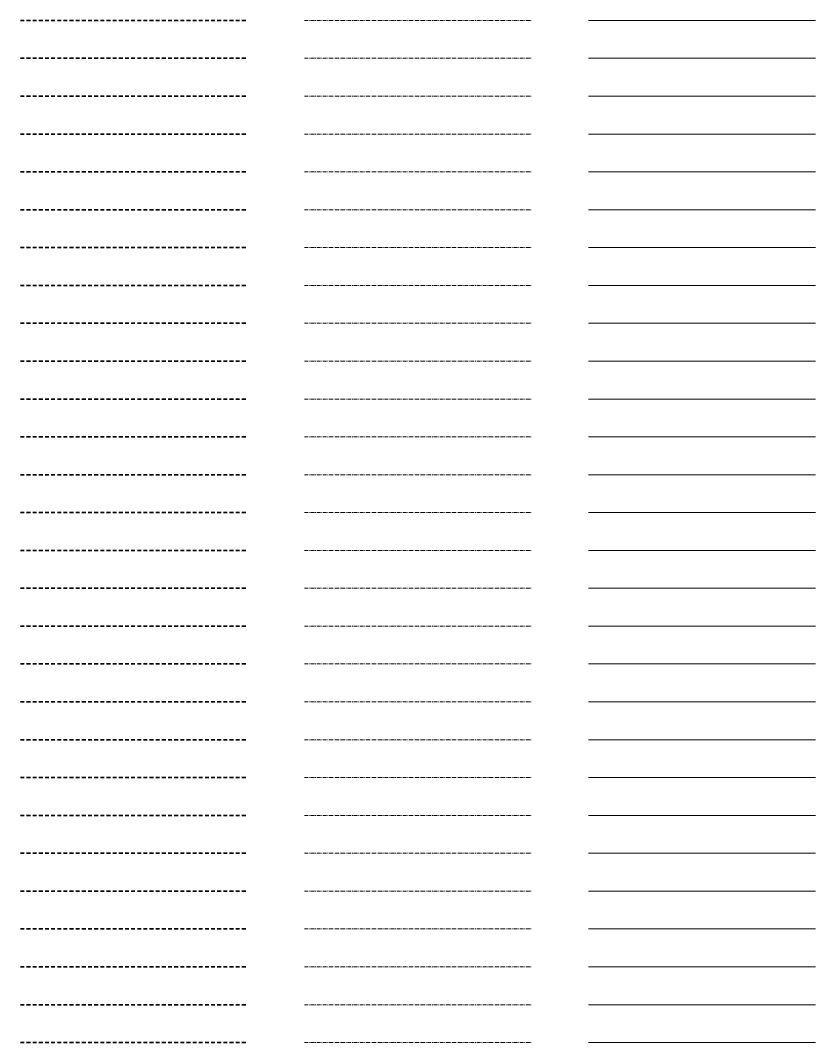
# Model space of a CAD drawing. Header units: metres. Extents: x -170 to 2070, y -13 to 17840.
# Drawn here: x 600 to 1020, y 9460 to 10000 of the extents above; entities that cross this region are included whole.
import ezdxf
from ezdxf.lldxf.tags import DXFTag

# ---------------------------------------------------------------- set-up
doc = ezdxf.new("R2010")
doc.units = ezdxf.units.M
doc.linetypes.add('KL-SO', pattern=[3.25, 2, -1.25])
doc.linetypes.add('KL-VERLATEN-SO', pattern=[3.25, 2, -0.5, 0.25, -0.5])
for name, color, linetype, lineweight in [('B-OI-KL-ET_LSOV_AANSLUITNET_400 V_5x16Cu-RESERVE-G', 14, 'KL-RESERVE-SO', 18), ('B-OI-KL-ET_LSOV_AANSLUITNET_400 V_5x16Cu-VERLATEN-G', 14, 'KL-VERLATEN-SO', 18), ('B-OI-KL-ET_LSOV_AANSLUITNET_400 V_OVERIG-RESERVE-G', 14, 'KL-RESERVE-SO', 18), ('B-OI-KL-ET_LSOV_AANSLUITNET_400 V_OVERIG-VERLATEN-G', 14, 'KL-VERLATEN-SO', 18), ('B-OI-KL-ET_LSOV_DISTRIBUTIE_230 V_2x2.5Cu as2.5-RESERVE-G', 14, 'KL-RESERVE-SO', 18), ('B-OI-KL-ET_LSOV_DISTRIBUTIE_230 V_2x2.5Cu as2.5-VERLATEN-G', 14, 'KL-VERLATEN-SO', 18), ('B-OI-KL-ET_LSOV_DISTRIBUTIE_230 V_3x10Cu as10-RESERVE-G', 14, 'KL-RESERVE-SO', 18), ('B-OI-KL-ET_LSOV_DISTRIBUTIE_230 V_3x10Cu as10-VERLATEN-G', 14, 'KL-VERLATEN-SO', 18), ('B-OI-KL-ET_LSOV_DISTRIBUTIE_230 V_3x2.5Cu as2.5-RESERVE-G', 14, 'KL-RESERVE-SO', 18), ('B-OI-KL-ET_LSOV_DISTRIBUTIE_230 V_3x2.5Cu as2.5-VERLATEN-G', 14, 'KL-VERLATEN-SO', 18), ('B-OI-KL-ET_LSOV_DISTRIBUTIE_230 V_3x6Cu as6-RESERVE-G', 14, 'KL-RESERVE-SO', 18), ('B-OI-KL-ET_LSOV_DISTRIBUTIE_230 V_3x6Cu as6-VERLATEN-G', 14, 'KL-VERLATEN-SO', 18), ('B-OI-KL-ET_LSOV_DISTRIBUTIE_230 V_4x10Cu as10-RESERVE-G', 14, 'KL-RESERVE-SO', 18), ('B-OI-KL-ET_LSOV_DISTRIBUTIE_230 V_4x10Cu as10-VERLATEN-G', 14, 'KL-VERLATEN-SO', 18), ('B-OI-KL-ET_LSOV_DISTRIBUTIE_230 V_4x150Al 4x6Cu as50Cu-RESERVE-G', 14, 'KL-RESERVE-SO', 18), ('B-OI-KL-ET_LSOV_DISTRIBUTIE_230 V_4x150Al 4x6Cu as50Cu-VERLATEN-G', 14, 'KL-VERLATEN-SO', 18), ('B-OI-KL-ET_LSOV_DISTRIBUTIE_230 V_4x150Al as50Cu-RESERVE-G', 14, 'KL-RESERVE-SO', 18), ('B-OI-KL-ET_LSOV_DISTRIBUTIE_230 V_4x150Al as50Cu-VERLATEN-G', 14, 'KL-VERLATEN-SO', 18), ('B-OI-KL-ET_LSOV_DISTRIBUTIE_230 V_4x16Cu as16-RESERVE-G', 14, 'KL-RESERVE-SO', 18), ('B-OI-KL-ET_LSOV_DISTRIBUTIE_230 V_4x16Cu as16-VERLATEN-G', 14, 'KL-VERLATEN-SO', 18), ('B-OI-KL-ET_LSOV_DISTRIBUTIE_230 V_4x2.5Cu as2.5-RESERVE-G', 14, 'KL-RESERVE-SO', 18), ('B-OI-KL-ET_LSOV_DISTRIBUTIE_230 V_4x2.5Cu as2.5-VERLATEN-G', 14, 'KL-VERLATEN-SO', 18), ('B-OI-KL-ET_LSOV_DISTRIBUTIE_230 V_4x50Al 4x2.5Cu as25Cu-RESERVE-G', 14, 'KL-RESERVE-SO', 18), ('B-OI-KL-ET_LSOV_DISTRIBUTIE_230 V_4x50Al 4x2.5Cu as25Cu-VERLATEN-G', 14, 'KL-VERLATEN-SO', 18), ('B-OI-KL-ET_LSOV_DISTRIBUTIE_230 V_4x6Cu as6-RESERVE-G', 14, 'KL-RESERVE-SO', 18), ('B-OI-KL-ET_LSOV_DISTRIBUTIE_230 V_4x6Cu as6-VERLATEN-G', 14, 'KL-VERLATEN-SO', 18), ('B-OI-KL-ET_LSOV_DISTRIBUTIE_230 V_4x95Al 4x6Cu as35Cu-RESERVE-G', 14, 'KL-RESERVE-SO', 18), ('B-OI-KL-ET_LSOV_DISTRIBUTIE_230 V_4x95Al 4x6Cu as35Cu-VERLATEN-G', 14, 'KL-VERLATEN-SO', 18), ('B-OI-KL-ET_LSOV_DISTRIBUTIE_230 V_5x10Cu-RESERVE-G', 14, 'KL-RESERVE-SO', 18), ('B-OI-KL-ET_LSOV_DISTRIBUTIE_230 V_5x10Cu-VERLATEN-G', 14, 'KL-VERLATEN-SO', 18), ('B-OI-KL-ET_LSOV_DISTRIBUTIE_230 V_5x16Cu-RESERVE-G', 14, 'KL-RESERVE-SO', 18), ('B-OI-KL-ET_LSOV_DISTRIBUTIE_230 V_5x16Cu-VERLATEN-G', 14, 'KL-VERLATEN-SO', 18), ('B-OI-KL-ET_LSOV_DISTRIBUTIE_230 V_OVERIG-RESERVE-G', 14, 'KL-RESERVE-SO', 18), ('B-OI-KL-ET_LSOV_DISTRIBUTIE_230 V_OVERIG-VERLATEN-G', 14, 'KL-VERLATEN-SO', 18), ('B-OI-KL-ET_LSOV_DISTRIBUTIE_400 V_2x2.5Cu as2.5-RESERVE-G', 14, 'KL-RESERVE-SO', 18), ('B-OI-KL-ET_LSOV_DISTRIBUTIE_400 V_2x2.5Cu as2.5-VERLATEN-G', 14, 'KL-VERLATEN-SO', 18), ('B-OI-KL-ET_LSOV_DISTRIBUTIE_400 V_3x10Cu as10-RESERVE-G', 14, 'KL-RESERVE-SO', 18), ('B-OI-KL-ET_LSOV_DISTRIBUTIE_400 V_3x10Cu as10-VERLATEN-G', 14, 'KL-VERLATEN-SO', 18), ('B-OI-KL-ET_LSOV_DISTRIBUTIE_400 V_3x2.5Cu as2.5-RESERVE-G', 14, 'KL-RESERVE-SO', 18), ('B-OI-KL-ET_LSOV_DISTRIBUTIE_400 V_3x2.5Cu as2.5-VERLATEN-G', 14, 'KL-VERLATEN-SO', 18), ('B-OI-KL-ET_LSOV_DISTRIBUTIE_400 V_3x6Cu as6-RESERVE-G', 14, 'KL-RESERVE-SO', 18), ('B-OI-KL-ET_LSOV_DISTRIBUTIE_400 V_3x6Cu as6-VERLATEN-G', 14, 'KL-VERLATEN-SO', 18), ('B-OI-KL-ET_LSOV_DISTRIBUTIE_400 V_4x10Cu as10-RESERVE-G', 14, 'KL-RESERVE-SO', 18), ('B-OI-KL-ET_LSOV_DISTRIBUTIE_400 V_4x10Cu as10-VERLATEN-G', 14, 'KL-VERLATEN-SO', 18), ('B-OI-KL-ET_LSOV_DISTRIBUTIE_400 V_4x150Al 4x6Cu as50Cu-RESERVE-G', 14, 'KL-RESERVE-SO', 18), ('B-OI-KL-ET_LSOV_DISTRIBUTIE_400 V_4x150Al 4x6Cu as50Cu-VERLATEN-G', 14, 'KL-VERLATEN-SO', 18), ('B-OI-KL-ET_LSOV_DISTRIBUTIE_400 V_4x150Al as50Cu-RESERVE-G', 14, 'KL-RESERVE-SO', 18), ('B-OI-KL-ET_LSOV_DISTRIBUTIE_400 V_4x150Al as50Cu-VERLATEN-G', 14, 'KL-VERLATEN-SO', 18), ('B-OI-KL-ET_LSOV_DISTRIBUTIE_400 V_4x16Cu as16-RESERVE-G', 14, 'KL-RESERVE-SO', 18), ('B-OI-KL-ET_LSOV_DISTRIBUTIE_400 V_4x16Cu as16-VERLATEN-G', 14, 'KL-VERLATEN-SO', 18), ('B-OI-KL-ET_LSOV_DISTRIBUTIE_400 V_4x2.5Cu as2.5-RESERVE-G', 14, 'KL-RESERVE-SO', 18), ('B-OI-KL-ET_LSOV_DISTRIBUTIE_400 V_4x2.5Cu as2.5-VERLATEN-G', 14, 'KL-VERLATEN-SO', 18), ('B-OI-KL-ET_LSOV_DISTRIBUTIE_400 V_4x50Al 4x2.5Cu as25Cu-RESERVE-G', 14, 'KL-RESERVE-SO', 18), ('B-OI-KL-ET_LSOV_DISTRIBUTIE_400 V_4x50Al 4x2.5Cu as25Cu-VERLATEN-G', 14, 'KL-VERLATEN-SO', 18), ('B-OI-KL-ET_LSOV_DISTRIBUTIE_400 V_4x6Cu as6-RESERVE-G', 14, 'KL-RESERVE-SO', 18), ('B-OI-KL-ET_LSOV_DISTRIBUTIE_400 V_4x6Cu as6-VERLATEN-G', 14, 'KL-VERLATEN-SO', 18), ('R-OI-KL-ET_LSOV_AANSLUITNET_400 V_5x16Cu-G', 14, 'KL-SO', 35), ('R-OI-KL-ET_LSOV_AANSLUITNET_400 V_OVERIG-G', 14, 'KL-SO', 35), ('R-OI-KL-ET_LSOV_DISTRIBUTIE_230 V_2x2.5Cu as2.5-G', 14, 'KL-SO', 35), ('R-OI-KL-ET_LSOV_DISTRIBUTIE_230 V_3x10Cu as10-G', 14, 'KL-SO', 35), ('R-OI-KL-ET_LSOV_DISTRIBUTIE_230 V_3x2.5Cu as2.5-G', 14, 'KL-SO', 35), ('R-OI-KL-ET_LSOV_DISTRIBUTIE_230 V_3x6Cu as6-G', 14, 'KL-SO', 35), ('R-OI-KL-ET_LSOV_DISTRIBUTIE_230 V_4x10Cu as10-G', 14, 'KL-SO', 35), ('R-OI-KL-ET_LSOV_DISTRIBUTIE_230 V_4x150Al 4x6Cu as50Cu-G', 14, 'KL-SO', 35), ('R-OI-KL-ET_LSOV_DISTRIBUTIE_230 V_4x150Al as50Cu-G', 14, 'KL-SO', 35), ('R-OI-KL-ET_LSOV_DISTRIBUTIE_230 V_4x16Cu as16-G', 14, 'KL-SO', 35), ('R-OI-KL-ET_LSOV_DISTRIBUTIE_230 V_4x2.5Cu as2.5-G', 14, 'KL-SO', 35), ('R-OI-KL-ET_LSOV_DISTRIBUTIE_230 V_4x50Al 4x2.5Cu as25Cu-G', 14, 'KL-SO', 35), ('R-OI-KL-ET_LSOV_DISTRIBUTIE_230 V_4x6Cu as6-G', 14, 'KL-SO', 35), ('R-OI-KL-ET_LSOV_DISTRIBUTIE_230 V_4x95Al 4x6Cu as35Cu-G', 14, 'KL-SO', 35), ('R-OI-KL-ET_LSOV_DISTRIBUTIE_230 V_5x10Cu-G', 14, 'KL-SO', 35), ('R-OI-KL-ET_LSOV_DISTRIBUTIE_230 V_5x16Cu-G', 14, 'KL-SO', 35), ('R-OI-KL-ET_LSOV_DISTRIBUTIE_230 V_OVERIG-G', 14, 'KL-SO', 35), ('R-OI-KL-ET_LSOV_DISTRIBUTIE_400 V_2x2.5Cu as2.5-G', 14, 'KL-SO', 35), ('R-OI-KL-ET_LSOV_DISTRIBUTIE_400 V_3x10Cu as10-G', 14, 'KL-SO', 35), ('R-OI-KL-ET_LSOV_DISTRIBUTIE_400 V_3x2.5Cu as2.5-G', 14, 'KL-SO', 35), ('R-OI-KL-ET_LSOV_DISTRIBUTIE_400 V_3x6Cu as6-G', 14, 'KL-SO', 35), ('R-OI-KL-ET_LSOV_DISTRIBUTIE_400 V_4x10Cu as10-G', 14, 'KL-SO', 35), ('R-OI-KL-ET_LSOV_DISTRIBUTIE_400 V_4x150Al 4x6Cu as50Cu-G', 14, 'KL-SO', 35), ('R-OI-KL-ET_LSOV_DISTRIBUTIE_400 V_4x150Al as50Cu-G', 14, 'KL-SO', 35), ('R-OI-KL-ET_LSOV_DISTRIBUTIE_400 V_4x16Cu as16-G', 14, 'KL-SO', 35), ('R-OI-KL-ET_LSOV_DISTRIBUTIE_400 V_4x2.5Cu as2.5-G', 14, 'KL-SO', 35), ('R-OI-KL-ET_LSOV_DISTRIBUTIE_400 V_4x50Al 4x2.5Cu as25Cu-G', 14, 'KL-SO', 35), ('R-OI-KL-ET_LSOV_DISTRIBUTIE_400 V_4x6Cu as6-G', 14, 'KL-SO', 35)]:
    doc.layers.add(name, color=color, linetype=linetype, lineweight=lineweight)
tags = doc.linetypes.add('KL-RESERVE-SO', pattern='A,7,-2,["RS",Standard,S=1,R=0,X=-1,Y=-0.5],-1.5', length=10.5).pattern_tags.tags
tags[6] = DXFTag(74, 10)

msp = doc.modelspace()

# ---------------------------------------------------------------- linework, layer by layer
at = {"layer": 'B-OI-KL-ET_LSOV_AANSLUITNET_400 V_5x16Cu-RESERVE-G'}
msp.add_line((900, 9460), (1020, 9460), dxfattribs=at)
at = {"layer": 'B-OI-KL-ET_LSOV_AANSLUITNET_400 V_5x16Cu-VERLATEN-G'}
msp.add_line((750, 9460), (870, 9460), dxfattribs=at)
at = {"layer": 'B-OI-KL-ET_LSOV_AANSLUITNET_400 V_OVERIG-RESERVE-G'}
msp.add_line((900, 9480), (1020, 9480), dxfattribs=at)
at = {"layer": 'B-OI-KL-ET_LSOV_AANSLUITNET_400 V_OVERIG-VERLATEN-G'}
msp.add_line((750, 9480), (870, 9480), dxfattribs=at)
at = {"layer": 'B-OI-KL-ET_LSOV_DISTRIBUTIE_230 V_2x2.5Cu as2.5-RESERVE-G'}
msp.add_line((900, 9500), (1020, 9500), dxfattribs=at)
at = {"layer": 'B-OI-KL-ET_LSOV_DISTRIBUTIE_230 V_2x2.5Cu as2.5-VERLATEN-G'}
msp.add_line((750, 9500), (870, 9500), dxfattribs=at)
at = {"layer": 'B-OI-KL-ET_LSOV_DISTRIBUTIE_230 V_3x10Cu as10-RESERVE-G'}
msp.add_line((900, 9520), (1020, 9520), dxfattribs=at)
at = {"layer": 'B-OI-KL-ET_LSOV_DISTRIBUTIE_230 V_3x10Cu as10-VERLATEN-G'}
msp.add_line((750, 9520), (870, 9520), dxfattribs=at)
at = {"layer": 'B-OI-KL-ET_LSOV_DISTRIBUTIE_230 V_3x2.5Cu as2.5-RESERVE-G'}
msp.add_line((900, 9540), (1020, 9540), dxfattribs=at)
at = {"layer": 'B-OI-KL-ET_LSOV_DISTRIBUTIE_230 V_3x2.5Cu as2.5-VERLATEN-G'}
msp.add_line((750, 9540), (870, 9540), dxfattribs=at)
at = {"layer": 'B-OI-KL-ET_LSOV_DISTRIBUTIE_230 V_3x6Cu as6-RESERVE-G'}
msp.add_line((900, 9560), (1020, 9560), dxfattribs=at)
at = {"layer": 'B-OI-KL-ET_LSOV_DISTRIBUTIE_230 V_3x6Cu as6-VERLATEN-G'}
msp.add_line((750, 9560), (870, 9560), dxfattribs=at)
at = {"layer": 'B-OI-KL-ET_LSOV_DISTRIBUTIE_230 V_4x10Cu as10-RESERVE-G'}
msp.add_line((900, 9580), (1020, 9580), dxfattribs=at)
at = {"layer": 'B-OI-KL-ET_LSOV_DISTRIBUTIE_230 V_4x10Cu as10-VERLATEN-G'}
msp.add_line((750, 9580), (870, 9580), dxfattribs=at)
at = {"layer": 'B-OI-KL-ET_LSOV_DISTRIBUTIE_230 V_4x150Al 4x6Cu as50Cu-RESERVE-G'}
msp.add_line((900, 9600), (1020, 9600), dxfattribs=at)
at = {"layer": 'B-OI-KL-ET_LSOV_DISTRIBUTIE_230 V_4x150Al 4x6Cu as50Cu-VERLATEN-G'}
msp.add_line((750, 9600), (870, 9600), dxfattribs=at)
at = {"layer": 'B-OI-KL-ET_LSOV_DISTRIBUTIE_230 V_4x150Al as50Cu-RESERVE-G'}
msp.add_line((900, 9620), (1020, 9620), dxfattribs=at)
at = {"layer": 'B-OI-KL-ET_LSOV_DISTRIBUTIE_230 V_4x150Al as50Cu-VERLATEN-G'}
msp.add_line((750, 9620), (870, 9620), dxfattribs=at)
at = {"layer": 'B-OI-KL-ET_LSOV_DISTRIBUTIE_230 V_4x16Cu as16-RESERVE-G'}
msp.add_line((900, 9640), (1020, 9640), dxfattribs=at)
at = {"layer": 'B-OI-KL-ET_LSOV_DISTRIBUTIE_230 V_4x16Cu as16-VERLATEN-G'}
msp.add_line((750, 9640), (870, 9640), dxfattribs=at)
at = {"layer": 'B-OI-KL-ET_LSOV_DISTRIBUTIE_230 V_4x2.5Cu as2.5-RESERVE-G'}
msp.add_line((900, 9660), (1020, 9660), dxfattribs=at)
at = {"layer": 'B-OI-KL-ET_LSOV_DISTRIBUTIE_230 V_4x2.5Cu as2.5-VERLATEN-G'}
msp.add_line((750, 9660), (870, 9660), dxfattribs=at)
at = {"layer": 'B-OI-KL-ET_LSOV_DISTRIBUTIE_230 V_4x50Al 4x2.5Cu as25Cu-RESERVE-G'}
msp.add_line((900, 9680), (1020, 9680), dxfattribs=at)
at = {"layer": 'B-OI-KL-ET_LSOV_DISTRIBUTIE_230 V_4x50Al 4x2.5Cu as25Cu-VERLATEN-G'}
msp.add_line((750, 9680), (870, 9680), dxfattribs=at)
at = {"layer": 'B-OI-KL-ET_LSOV_DISTRIBUTIE_230 V_4x6Cu as6-RESERVE-G'}
msp.add_line((900, 9700), (1020, 9700), dxfattribs=at)
at = {"layer": 'B-OI-KL-ET_LSOV_DISTRIBUTIE_230 V_4x6Cu as6-VERLATEN-G'}
msp.add_line((750, 9700), (870, 9700), dxfattribs=at)
at = {"layer": 'B-OI-KL-ET_LSOV_DISTRIBUTIE_230 V_4x95Al 4x6Cu as35Cu-RESERVE-G'}
msp.add_line((900, 9720), (1020, 9720), dxfattribs=at)
at = {"layer": 'B-OI-KL-ET_LSOV_DISTRIBUTIE_230 V_4x95Al 4x6Cu as35Cu-VERLATEN-G'}
msp.add_line((750, 9720), (870, 9720), dxfattribs=at)
at = {"layer": 'B-OI-KL-ET_LSOV_DISTRIBUTIE_230 V_5x10Cu-RESERVE-G'}
msp.add_line((900, 9740), (1020, 9740), dxfattribs=at)
at = {"layer": 'B-OI-KL-ET_LSOV_DISTRIBUTIE_230 V_5x10Cu-VERLATEN-G'}
msp.add_line((750, 9740), (870, 9740), dxfattribs=at)
at = {"layer": 'B-OI-KL-ET_LSOV_DISTRIBUTIE_230 V_5x16Cu-RESERVE-G'}
msp.add_line((900, 9760), (1020, 9760), dxfattribs=at)
at = {"layer": 'B-OI-KL-ET_LSOV_DISTRIBUTIE_230 V_5x16Cu-VERLATEN-G'}
msp.add_line((750, 9760), (870, 9760), dxfattribs=at)
at = {"layer": 'B-OI-KL-ET_LSOV_DISTRIBUTIE_230 V_OVERIG-RESERVE-G'}
msp.add_line((900, 9780), (1020, 9780), dxfattribs=at)
at = {"layer": 'B-OI-KL-ET_LSOV_DISTRIBUTIE_230 V_OVERIG-VERLATEN-G'}
msp.add_line((750, 9780), (870, 9780), dxfattribs=at)
at = {"layer": 'B-OI-KL-ET_LSOV_DISTRIBUTIE_400 V_2x2.5Cu as2.5-RESERVE-G'}
msp.add_line((900, 9800), (1020, 9800), dxfattribs=at)
at = {"layer": 'B-OI-KL-ET_LSOV_DISTRIBUTIE_400 V_2x2.5Cu as2.5-VERLATEN-G'}
msp.add_line((750, 9800), (870, 9800), dxfattribs=at)
at = {"layer": 'B-OI-KL-ET_LSOV_DISTRIBUTIE_400 V_3x10Cu as10-RESERVE-G'}
msp.add_line((900, 9820), (1020, 9820), dxfattribs=at)
at = {"layer": 'B-OI-KL-ET_LSOV_DISTRIBUTIE_400 V_3x10Cu as10-VERLATEN-G'}
msp.add_line((750, 9820), (870, 9820), dxfattribs=at)
at = {"layer": 'B-OI-KL-ET_LSOV_DISTRIBUTIE_400 V_3x2.5Cu as2.5-RESERVE-G'}
msp.add_line((900, 9840), (1020, 9840), dxfattribs=at)
at = {"layer": 'B-OI-KL-ET_LSOV_DISTRIBUTIE_400 V_3x2.5Cu as2.5-VERLATEN-G'}
msp.add_line((750, 9840), (870, 9840), dxfattribs=at)
at = {"layer": 'B-OI-KL-ET_LSOV_DISTRIBUTIE_400 V_3x6Cu as6-RESERVE-G'}
msp.add_line((900, 9860), (1020, 9860), dxfattribs=at)
at = {"layer": 'B-OI-KL-ET_LSOV_DISTRIBUTIE_400 V_3x6Cu as6-VERLATEN-G'}
msp.add_line((750, 9860), (870, 9860), dxfattribs=at)
at = {"layer": 'B-OI-KL-ET_LSOV_DISTRIBUTIE_400 V_4x10Cu as10-RESERVE-G'}
msp.add_line((900, 9880), (1020, 9880), dxfattribs=at)
at = {"layer": 'B-OI-KL-ET_LSOV_DISTRIBUTIE_400 V_4x10Cu as10-VERLATEN-G'}
msp.add_line((750, 9880), (870, 9880), dxfattribs=at)
at = {"layer": 'B-OI-KL-ET_LSOV_DISTRIBUTIE_400 V_4x150Al 4x6Cu as50Cu-RESERVE-G'}
msp.add_line((900, 9900), (1020, 9900), dxfattribs=at)
at = {"layer": 'B-OI-KL-ET_LSOV_DISTRIBUTIE_400 V_4x150Al 4x6Cu as50Cu-VERLATEN-G'}
msp.add_line((750, 9900), (870, 9900), dxfattribs=at)
at = {"layer": 'B-OI-KL-ET_LSOV_DISTRIBUTIE_400 V_4x150Al as50Cu-RESERVE-G'}
msp.add_line((900, 9920), (1020, 9920), dxfattribs=at)
at = {"layer": 'B-OI-KL-ET_LSOV_DISTRIBUTIE_400 V_4x150Al as50Cu-VERLATEN-G'}
msp.add_line((750, 9920), (870, 9920), dxfattribs=at)
at = {"layer": 'B-OI-KL-ET_LSOV_DISTRIBUTIE_400 V_4x16Cu as16-RESERVE-G'}
msp.add_line((900, 9940), (1020, 9940), dxfattribs=at)
at = {"layer": 'B-OI-KL-ET_LSOV_DISTRIBUTIE_400 V_4x16Cu as16-VERLATEN-G'}
msp.add_line((750, 9940), (870, 9940), dxfattribs=at)
at = {"layer": 'B-OI-KL-ET_LSOV_DISTRIBUTIE_400 V_4x2.5Cu as2.5-RESERVE-G'}
msp.add_line((900, 9960), (1020, 9960), dxfattribs=at)
at = {"layer": 'B-OI-KL-ET_LSOV_DISTRIBUTIE_400 V_4x2.5Cu as2.5-VERLATEN-G'}
msp.add_line((750, 9960), (870, 9960), dxfattribs=at)
at = {"layer": 'B-OI-KL-ET_LSOV_DISTRIBUTIE_400 V_4x50Al 4x2.5Cu as25Cu-RESERVE-G'}
msp.add_line((900, 9980), (1020, 9980), dxfattribs=at)
at = {"layer": 'B-OI-KL-ET_LSOV_DISTRIBUTIE_400 V_4x50Al 4x2.5Cu as25Cu-VERLATEN-G'}
msp.add_line((750, 9980), (870, 9980), dxfattribs=at)
at = {"layer": 'B-OI-KL-ET_LSOV_DISTRIBUTIE_400 V_4x6Cu as6-RESERVE-G'}
msp.add_line((900, 10000), (1020, 10000), dxfattribs=at)
at = {"layer": 'B-OI-KL-ET_LSOV_DISTRIBUTIE_400 V_4x6Cu as6-VERLATEN-G'}
msp.add_line((750, 10000), (870, 10000), dxfattribs=at)
at = {"layer": 'R-OI-KL-ET_LSOV_AANSLUITNET_400 V_5x16Cu-G'}
msp.add_line((600, 9460), (720, 9460), dxfattribs=at)
at = {"layer": 'R-OI-KL-ET_LSOV_AANSLUITNET_400 V_OVERIG-G'}
msp.add_line((600, 9480), (720, 9480), dxfattribs=at)
at = {"layer": 'R-OI-KL-ET_LSOV_DISTRIBUTIE_230 V_2x2.5Cu as2.5-G'}
msp.add_line((600, 9500), (720, 9500), dxfattribs=at)
at = {"layer": 'R-OI-KL-ET_LSOV_DISTRIBUTIE_230 V_3x10Cu as10-G'}
msp.add_line((600, 9520), (720, 9520), dxfattribs=at)
at = {"layer": 'R-OI-KL-ET_LSOV_DISTRIBUTIE_230 V_3x2.5Cu as2.5-G'}
msp.add_line((600, 9540), (720, 9540), dxfattribs=at)
at = {"layer": 'R-OI-KL-ET_LSOV_DISTRIBUTIE_230 V_3x6Cu as6-G'}
msp.add_line((600, 9560), (720, 9560), dxfattribs=at)
at = {"layer": 'R-OI-KL-ET_LSOV_DISTRIBUTIE_230 V_4x10Cu as10-G'}
msp.add_line((600, 9580), (720, 9580), dxfattribs=at)
at = {"layer": 'R-OI-KL-ET_LSOV_DISTRIBUTIE_230 V_4x150Al 4x6Cu as50Cu-G'}
msp.add_line((600, 9600), (720, 9600), dxfattribs=at)
at = {"layer": 'R-OI-KL-ET_LSOV_DISTRIBUTIE_230 V_4x150Al as50Cu-G'}
msp.add_line((600, 9620), (720, 9620), dxfattribs=at)
at = {"layer": 'R-OI-KL-ET_LSOV_DISTRIBUTIE_230 V_4x16Cu as16-G'}
msp.add_line((600, 9640), (720, 9640), dxfattribs=at)
at = {"layer": 'R-OI-KL-ET_LSOV_DISTRIBUTIE_230 V_4x2.5Cu as2.5-G'}
msp.add_line((600, 9660), (720, 9660), dxfattribs=at)
at = {"layer": 'R-OI-KL-ET_LSOV_DISTRIBUTIE_230 V_4x50Al 4x2.5Cu as25Cu-G'}
msp.add_line((600, 9680), (720, 9680), dxfattribs=at)
at = {"layer": 'R-OI-KL-ET_LSOV_DISTRIBUTIE_230 V_4x6Cu as6-G'}
msp.add_line((600, 9700), (720, 9700), dxfattribs=at)
at = {"layer": 'R-OI-KL-ET_LSOV_DISTRIBUTIE_230 V_4x95Al 4x6Cu as35Cu-G'}
msp.add_line((600, 9720), (720, 9720), dxfattribs=at)
at = {"layer": 'R-OI-KL-ET_LSOV_DISTRIBUTIE_230 V_5x10Cu-G'}
msp.add_line((600, 9740), (720, 9740), dxfattribs=at)
at = {"layer": 'R-OI-KL-ET_LSOV_DISTRIBUTIE_230 V_5x16Cu-G'}
msp.add_line((600, 9760), (720, 9760), dxfattribs=at)
at = {"layer": 'R-OI-KL-ET_LSOV_DISTRIBUTIE_230 V_OVERIG-G'}
msp.add_line((600, 9780), (720, 9780), dxfattribs=at)
at = {"layer": 'R-OI-KL-ET_LSOV_DISTRIBUTIE_400 V_2x2.5Cu as2.5-G'}
msp.add_line((600, 9800), (720, 9800), dxfattribs=at)
at = {"layer": 'R-OI-KL-ET_LSOV_DISTRIBUTIE_400 V_3x10Cu as10-G'}
msp.add_line((600, 9820), (720, 9820), dxfattribs=at)
at = {"layer": 'R-OI-KL-ET_LSOV_DISTRIBUTIE_400 V_3x2.5Cu as2.5-G'}
msp.add_line((600, 9840), (720, 9840), dxfattribs=at)
at = {"layer": 'R-OI-KL-ET_LSOV_DISTRIBUTIE_400 V_3x6Cu as6-G'}
msp.add_line((600, 9860), (720, 9860), dxfattribs=at)
at = {"layer": 'R-OI-KL-ET_LSOV_DISTRIBUTIE_400 V_4x10Cu as10-G'}
msp.add_line((600, 9880), (720, 9880), dxfattribs=at)
at = {"layer": 'R-OI-KL-ET_LSOV_DISTRIBUTIE_400 V_4x150Al 4x6Cu as50Cu-G'}
msp.add_line((600, 9900), (720, 9900), dxfattribs=at)
at = {"layer": 'R-OI-KL-ET_LSOV_DISTRIBUTIE_400 V_4x150Al as50Cu-G'}
msp.add_line((600, 9920), (720, 9920), dxfattribs=at)
at = {"layer": 'R-OI-KL-ET_LSOV_DISTRIBUTIE_400 V_4x16Cu as16-G'}
msp.add_line((600, 9940), (720, 9940), dxfattribs=at)
at = {"layer": 'R-OI-KL-ET_LSOV_DISTRIBUTIE_400 V_4x2.5Cu as2.5-G'}
msp.add_line((600, 9960), (720, 9960), dxfattribs=at)
at = {"layer": 'R-OI-KL-ET_LSOV_DISTRIBUTIE_400 V_4x50Al 4x2.5Cu as25Cu-G'}
msp.add_line((600, 9980), (720, 9980), dxfattribs=at)
at = {"layer": 'R-OI-KL-ET_LSOV_DISTRIBUTIE_400 V_4x6Cu as6-G'}
msp.add_line((600, 10000), (720, 10000), dxfattribs=at)

doc.saveas('drawing.dxf')
